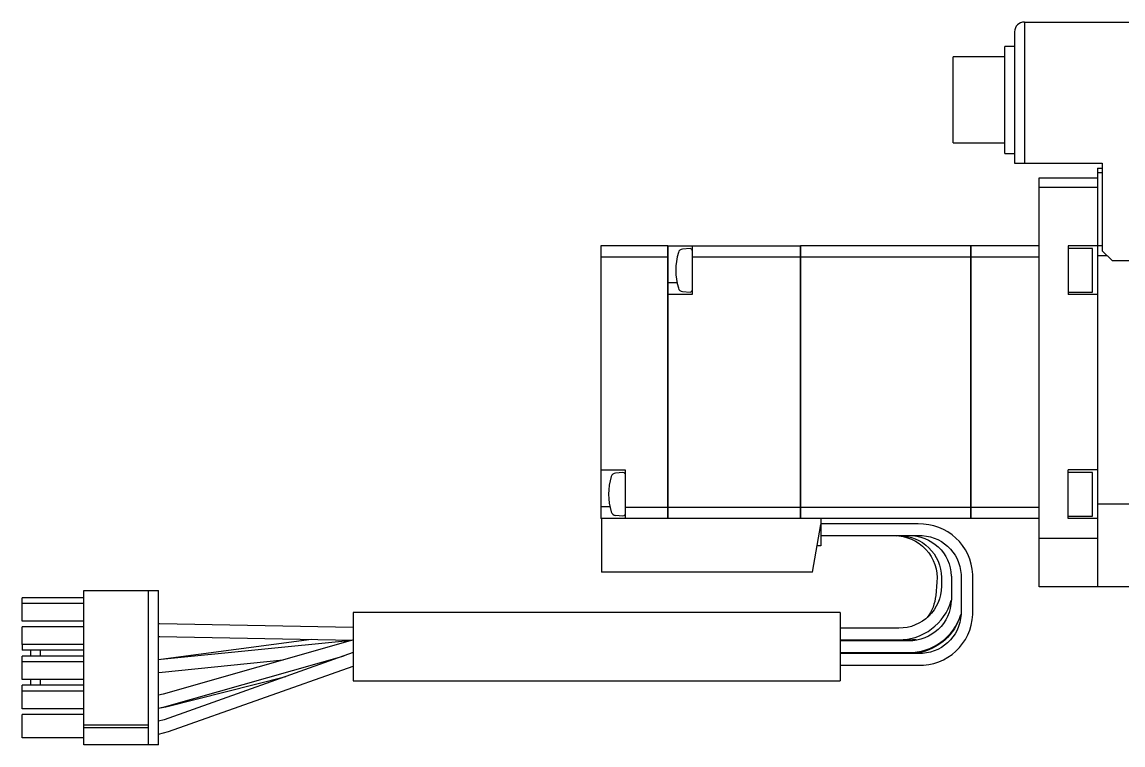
# Model space of a CAD drawing. Extents: x 0 to 1275, y -8 to 1015.
# Drawn here: x 334.2 to 447.2, y 192.2 to 266.4 of the extents above; entities that cross this region are included whole.
import ezdxf

# ---------------------------------------------------------------- set-up
doc = ezdxf.new("R2010")
doc.units = 0
doc.header["$LTSCALE"] = 0.5
doc.layers.add('MSM_CONTINUOUS', color=7, linetype='CONTINUOUS')

msp = doc.modelspace()

# ---------------------------------------------------------------- linework, layer by layer
at = {"layer": 'MSM_CONTINUOUS'}
for p, q in [((437.07, 266.4), (464.07, 266.4)), ((437.07, 266.4), (437.07, 251.9)), ((436.07, 265.4), (436.07, 251.9)), ((435.07, 252.9), (435.07, 263.9)), ((436.07, 263.9), (435.07, 263.9)), ((429.77, 253.98), (429.77, 262.83)), ((435.07, 262.83), (429.77, 262.83)), ((429.77, 253.98), (435.07, 253.98)), ((435.07, 252.9), (436.07, 252.9)), ((436.07, 251.9), (445.07, 251.9)), ((444.57, 251.4), (444.57, 208.4)), ((444.57, 251.4), (445.07, 251.4)), ((445.07, 251.9), (445.07, 242.9)), ((438.57, 208.4), (438.57, 250.4)), ((438.57, 250.4), (444.57, 250.4)), ((445.07, 250.9), (444.57, 250.9)), ((444.57, 249.4), (438.57, 249.4)), ((400.46, 243.4), (393.57, 243.4)), ((393.57, 243.4), (393.57, 215.4)), ((400.46, 215.4), (400.46, 243.4)), ((400.47, 243.39), (400.46, 243.39)), ((400.47, 243.4), (400.47, 215.4)), ((400.47, 243.4), (414.07, 243.4)), ((402.75, 243.13), (401.98, 243.06)), ((402.97, 243.4), (402.97, 238.4)), ((414.07, 215.4), (414.07, 243.4)), ((414.07, 243.39), (414.08, 243.39)), ((414.08, 243.4), (414.08, 215.4)), ((431.57, 243.4), (414.08, 243.4)), ((431.57, 215.4), (431.57, 243.4)), ((431.57, 243.39), (431.58, 243.39)), ((431.58, 243.4), (431.58, 215.4)), ((438.57, 243.4), (431.58, 243.4)), ((441.57, 243.4), (441.57, 238.4)), ((445.07, 243.4), (441.57, 243.4)), ((444.07, 243.15), (441.57, 243.15)), ((444.07, 238.65), (444.07, 243.15)), ((400.46, 242.25), (393.57, 242.25)), ((400.47, 242.24), (400.46, 242.24)), ((414.07, 242.25), (402.97, 242.25)), ((414.07, 242.24), (414.08, 242.24)), ((431.57, 242.25), (414.08, 242.25)), ((431.57, 242.24), (431.58, 242.24)), ((438.57, 242.25), (431.58, 242.25)), ((445.57, 242.4), (444.57, 242.4)), ((445.07, 242.9), (446.07, 241.9)), ((446.07, 241.9), (463.07, 241.9)), ((400.47, 239.65), (401.4, 239.65)), ((401.98, 238.74), (402.75, 238.67)), ((441.57, 238.65), (444.07, 238.65)), ((402.97, 238.4), (400.47, 238.4)), ((444.57, 238.4), (441.57, 238.4)), ((393.57, 220.4), (396.07, 220.4)), ((396.07, 220.4), (396.07, 215.4)), ((441.57, 215.4), (441.57, 220.4)), ((444.57, 220.4), (441.57, 220.4)), ((395.86, 220.13), (395.09, 220.06)), ((444.07, 220.15), (441.57, 220.15)), ((444.07, 215.65), (444.07, 220.15)), ((393.57, 216.65), (394.51, 216.65)), ((400.46, 216.55), (396.07, 216.55)), ((400.47, 216.56), (400.46, 216.56)), ((414.07, 216.55), (400.47, 216.55)), ((414.07, 216.56), (414.08, 216.56)), ((431.57, 216.55), (414.08, 216.55)), ((431.57, 216.56), (431.58, 216.56)), ((438.57, 216.55), (431.58, 216.55)), ((444.57, 216.9), (448.57, 216.9)), ((431.57, 215.4), (393.57, 215.4)), ((393.67, 215.4), (393.67, 209.9)), ((395.09, 215.74), (395.86, 215.67)), ((400.47, 215.41), (400.46, 215.41)), ((414.07, 215.41), (414.08, 215.41)), ((415.3, 209.9), (416.17, 214.8)), ((416.17, 215.4), (416.17, 212.6)), ((426.17, 214.85), (416.17, 214.85)), ((431.57, 215.41), (431.58, 215.41)), ((438.57, 215.4), (431.58, 215.4)), ((441.57, 215.65), (444.07, 215.65)), ((444.57, 215.4), (441.57, 215.4)), ((416.17, 213.65), (426.17, 213.65)), ((423.68, 213.65), (423.92, 213.64)), ((416.17, 212.6), (415.78, 212.6)), ((438.57, 213.4), (444.57, 213.4)), ((415.3, 209.9), (393.67, 209.9)), ((428.57, 209.34), (428.57, 208.46)), ((429.57, 209.49), (429.57, 207.01)), ((430.57, 209.65), (430.57, 205.55)), ((431.77, 205.55), (431.77, 209.65)), ((340.52, 192.15), (340.52, 208)), ((340.52, 208), (348.17, 208)), ((347.15, 192.15), (347.15, 208)), ((348.17, 192.15), (348.17, 208)), ((428.09, 208.88), (427.97, 207.5)), ((468.57, 208.4), (438.57, 208.4)), ((334.17, 206.68), (334.17, 207.28)), ((340.52, 207.28), (334.17, 207.28)), ((340.52, 206.68), (334.17, 206.68)), ((334.17, 204.88), (334.17, 206.68)), ((368.17, 205.75), (368.17, 198.75)), ((418.17, 205.75), (368.17, 205.75)), ((418.17, 205.75), (418.17, 198.75)), ((340.52, 204.88), (334.17, 204.88)), ((348.27, 204.6), (348.17, 204.6)), ((368.17, 204.2), (348.27, 204.6)), ((430.56, 205.55), (430.57, 205.59)), ((334.17, 202.48), (334.17, 204.28)), ((340.52, 204.28), (334.17, 204.28)), ((424.17, 204.15), (418.17, 204.15)), ((334.17, 202.48), (334.17, 201.88)), ((340.52, 202.48), (334.17, 202.48)), ((348.17, 203.3), (348.25, 203.3)), ((348.17, 203.3), (348.32, 203.3)), ((348.25, 203.3), (368.17, 202.9)), ((363.87, 202.99), (348.41, 200.94)), ((368.04, 202.89), (348.45, 200.93)), ((368.08, 202.9), (348.66, 197.37)), ((418.17, 202.95), (425.17, 202.95)), ((425.17, 202.85), (418.17, 202.85)), ((425.88, 203), (424.67, 202.85)), ((425.17, 202.95), (425.88, 203)), ((425.88, 203), (425.9, 203.01)), ((425.9, 203.01), (425.88, 203)), ((340.52, 201.88), (334.17, 201.88)), ((340.52, 201.28), (334.17, 201.28)), ((334.17, 200.68), (334.17, 201.28)), ((335.06, 201.28), (335.06, 201.88)), ((336.06, 201.28), (336.06, 201.88)), ((368.17, 201.64), (348.76, 194.75)), ((349.02, 196.12), (367.23, 201.31)), ((418.17, 201.65), (425.17, 201.65)), ((426.17, 201.55), (418.17, 201.55)), ((340.52, 200.68), (334.17, 200.68)), ((334.17, 198.88), (334.17, 200.68)), ((348.45, 200.93), (348.17, 200.91)), ((348.57, 199.64), (360.98, 200.88)), ((349.2, 193.53), (368.17, 200.26)), ((418.17, 200.35), (426.17, 200.35)), ((348.17, 199.61), (348.57, 199.64)), ((348.93, 196.07), (361.24, 199.18)), ((340.52, 198.88), (334.17, 198.88)), ((340.52, 198.28), (334.17, 198.28)), ((334.17, 197.68), (334.17, 198.28)), ((335.06, 198.28), (335.06, 198.88)), ((336.06, 198.28), (336.06, 198.88)), ((368.17, 198.75), (418.17, 198.75)), ((340.52, 197.68), (334.17, 197.68)), ((334.17, 195.88), (334.17, 197.68)), ((348.66, 197.37), (348.17, 197.26)), ((340.52, 195.88), (334.17, 195.88)), ((348.17, 195.94), (349.02, 196.12)), ((348.17, 195.93), (348.93, 196.07)), ((334.17, 192.88), (334.17, 195.28)), ((340.52, 195.28), (334.17, 195.28)), ((348.76, 194.75), (348.17, 194.59)), ((348.77, 194.75), (348.17, 194.59)), ((340.52, 194.23), (347.15, 194.23)), ((340.52, 193.93), (347.15, 193.93)), ((348.17, 193.27), (349.2, 193.53)), ((340.52, 192.88), (334.17, 192.88)), ((348.17, 192.15), (340.52, 192.15))]:
    msp.add_line(p, q, dxfattribs=at)
for centre, radius, start, end in [((437.07, 265.4), 1, 90, 180), ((402.02, 242.57), 0.5, 95, 162.3708), ((402.77, 242.93), 0.2, 0, 95), ((407.27, 240.9), 6, 162.3708, 197.6292), ((402.02, 239.23), 0.5, 197.6292, 265), ((402.77, 238.87), 0.2, 265, 360), ((400.38, 217.9), 6, 162.3708, 197.6292), ((395.13, 219.57), 0.5, 95, 162.3708), ((395.88, 219.93), 0.2, 18.1949, 95), ((395.13, 216.23), 0.5, 197.6292, 265), ((395.88, 215.87), 0.2, 265, 341.8051), ((426.36, 209.44), 5.41, 2.1863, 92.0343), ((424.19, 208.54), 5.59, 269.7079, 344.0346), ((425.24, 207.22), 5.57, 269.2277, 342.6191), ((426.36, 205.75), 5.41, 267.9067, 357.8727)]:
    msp.add_arc(centre, radius, start, end, dxfattribs=at)
at = {"layer": 'MSM_CONTINUOUS', "extrusion": (0, 0, -1)}
for centre, radius, start, end in [((-423.72, 209.26), 4.39, 89.8692, 184.9179), ((-424.21, 209.29), 4.36, 89.4143, 179.4108), ((-425.28, 209.37), 4.29, 88.4433, 178.358), ((-426.35, 209.44), 4.22, 87.4296, 177.1458), ((-424.21, 208.51), 4.36, 180.6063, 270.5686), ((-425.28, 207.14), 4.29, 181.6879, 271.5108), ((-423.61, 207.88), 4.37, 185.0458, 217.0419), ((-425.27, 207), 5.45, 203.9954, 268.8909), ((-426.35, 205.77), 4.22, 182.931, 272.4936)]:
    msp.add_arc(centre, radius, start, end, dxfattribs=at)

doc.saveas('drawing.dxf')
